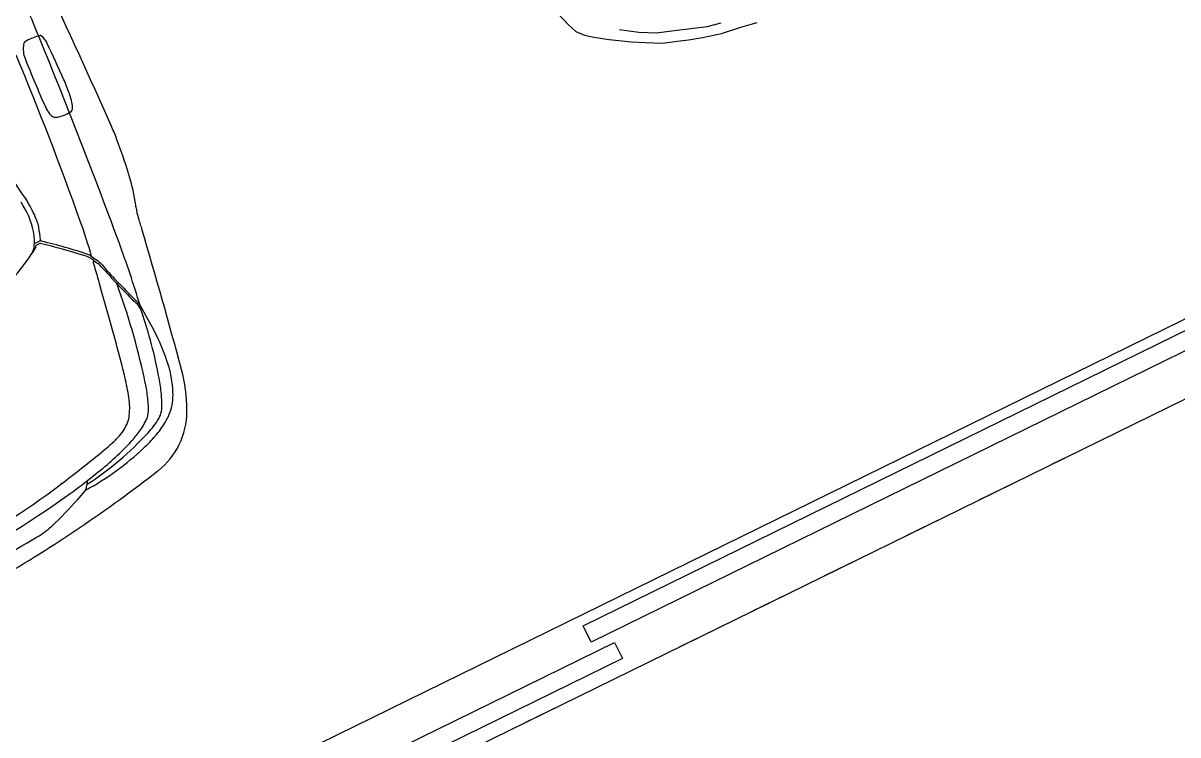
# Model space of a CAD drawing. Header units: millimetres. Extents: x 1754 to 2064, y 960 to 1845.
# Drawn here: x 1912.157 to 1915.011, y 1763.788 to 1765.546 of the extents above; entities that cross this region are included whole.
import ezdxf

# ---------------------------------------------------------------- set-up
doc = ezdxf.new("R2010")
doc.units = ezdxf.units.MM
doc.linetypes.add('DIVIDE', pattern=[1.25, 0.5, -0.25, 0, -0.25, 0, -0.25])
for name, color, linetype in [('dveře', 3, 'Continuous'), ('SCHODY', 3, 'Continuous'), ('STAFAZ', 252, 'Continuous')]:
    doc.layers.add(name, color=color, linetype=linetype)
doc.layers.add('FLOATING-WINDOWS', color=2, linetype='Continuous', plot=False)

msp = doc.modelspace()

# ---------------------------------------------------------------- linework, layer by layer
at = {"layer": 'dveře'}
for points in [[(1913.5414, 1764.0568), (1916.2913, 1765.4049), (1916.311, 1765.3648), (1913.561, 1764.0167)], [(1910.8688, 1762.6679), (1913.6188, 1764.016), (1913.6384, 1763.9759), (1910.8885, 1762.6278)]]:
    msp.add_lwpolyline(points, close=True, dxfattribs=at)
at = {"layer": 'FLOATING-WINDOWS'}
for points in [[(1902.7486, 1775.854), (1915.2862, 1782.0002), (1922.1065, 1768.0875), (1910.4853, 1762.3905)], [(1907.3478, 1768.7536), (1913.1473, 1771.5966), (1913.9176, 1770.0252), (1913.9616, 1769.9354), (1916.1922, 1765.3853), (1910.8018, 1762.7428)]]:
    msp.add_lwpolyline(points, close=True, dxfattribs=at)
at = {"layer": 'SCHODY', "linetype": 'DIVIDE', "lineweight": 0, "ltscale": 0.25}
msp.add_line((1916.4946, 1765.3364), (1910.8902, 1762.589), dxfattribs=at)
at = {"layer": 'STAFAZ'}
for p, q in [((1913.4779, 1765.5707), (1913.5046, 1765.5418)), ((1913.5046, 1765.5418), (1913.5232, 1765.5252)), ((1913.8473, 1765.5375), (1913.8823, 1765.5468)), ((1913.9308, 1765.5358), (1913.9714, 1765.5475)), ((1913.5232, 1765.5252), (1913.5441, 1765.5159)), ((1913.5441, 1765.5159), (1913.5672, 1765.511)), ((1913.6308, 1765.53), (1913.6787, 1765.5236)), ((1913.6787, 1765.5236), (1913.7211, 1765.5217)), ((1913.7211, 1765.5217), (1913.7671, 1765.5275)), ((1913.7671, 1765.5275), (1913.8473, 1765.5375)), ((1913.8364, 1765.5108), (1913.8829, 1765.5206)), ((1913.8829, 1765.5206), (1913.9308, 1765.5358)), ((1913.5672, 1765.511), (1913.605, 1765.5058)), ((1913.605, 1765.5058), (1913.6605, 1765.4999)), ((1913.6605, 1765.4999), (1913.6952, 1765.4979)), ((1913.6952, 1765.4979), (1913.7373, 1765.4968)), ((1913.7373, 1765.4968), (1913.7665, 1765.5006)), ((1913.7665, 1765.5006), (1913.8011, 1765.5049)), ((1913.8011, 1765.5049), (1913.8364, 1765.5108)), ((1912.2712, 1765.3722), (1912.271, 1765.3727)), ((1912.2221, 1765.3223), (1912.2228, 1765.3213)), ((1912.1847, 1765.0014), (1912.1997, 1765.0088)), ((1912.1984, 1765.0014), (1912.1885, 1764.9966)), ((1912.1881, 1764.9932), (1912.1789, 1764.9777)), ((1912.3327, 1764.9586), (1912.331, 1764.9571)), ((1912.4694, 1764.807), (1912.4467, 1764.8474)), ((1912.4037, 1764.6908), (1912.4044, 1764.6882)), ((1912.4632, 1764.6327), (1912.4631, 1764.6336)), ((1912.5274, 1764.6277), (1912.5274, 1764.6285)), ((1912.4191, 1764.6145), (1912.4192, 1764.6143)), ((1912.4998, 1764.6125), (1912.4998, 1764.6132)), ((1912.4668, 1764.5885), (1912.4668, 1764.589)), ((1912.5618, 1764.5865), (1912.5618, 1764.5899)), ((1912.4595, 1764.5621), (1912.4606, 1764.5642)), ((1912.5069, 1764.5581), (1912.5114, 1764.5657)), ((1912.392, 1764.523), (1912.391, 1764.522)), ((1912.4301, 1764.5192), (1912.4307, 1764.5199)), ((1912.4833, 1764.5257), (1912.4845, 1764.527)), ((1912.3314, 1764.4281), (1912.3428, 1764.4373)), ((1912.2516, 1764.4079), (1912.2483, 1764.4054)), ((1912.291, 1764.3685), (1912.3101, 1764.3904))]:
    msp.add_line(p, q, dxfattribs=at)
for centre, radius, start, end in [((1899.3326, 1759.5241), 14.2609, 23.8618, 25.43071), ((1910.7727, 1764.9653), 1.5245, 22.3637, 25.1968), ((1897.3375, 1759.4377), 16.0524, 20.28844, 22.36366), ((1912.274, 1765.2681), 0.2585, 106.8883, 114.9186), ((1912.1998, 1765.5125), 0.00305, 49.5448, 106.8883), ((1912.1645, 1765.4711), 0.0575, 25.385, 49.5448), ((1912.2217, 1765.4821), 0.0645, 169.7944, 201.4942), ((1912.1702, 1765.4914), 0.0122, 114.9186, 169.7944), ((1908.4277, 1763.6979), 4.1936, 24.0638, 25.385), ((1904.2598, 1762.1898), 8.5345, 19.62921, 22.57897), ((1914.6522, 1766.4392), 2.6766, 201.4942, 204.2996), ((1911.7975, 1765.2027), 0.5031, 19.7494, 24.0638), ((1912.1248, 1765.3197), 0.1555, 6.7464, 19.7494), ((1912.2822, 1765.3691), 0.0762, 204.2996, 217.9594), ((1912.2397, 1765.3345), 0.0214, 217.9594, 246.103), ((1912.2384, 1765.3316), 0.0183, 246.103, 281.7245), ((1912.2221, 1765.4104), 0.0987, 281.7245, 301.3809), ((1912.2671, 1765.3365), 0.0122, 301.3809, 6.7464), ((1911.8169, 1765.0464), 0.6098, 20.5056, 23.8618), ((1910.8198, 1764.6735), 1.6744, 17.308, 20.5056), ((1911.938, 1765.0219), 0.5031, 12.1513, 17.308), ((2060.257, 1866.85), 179.6732, 214.466868, 214.489474), ((1912.0572, 1765.0476), 0.3811, 6.7209, 12.1513), ((1911.9871, 1764.9909), 0.1994, 11.6587, 34.3162), ((1912.0392, 1765.0229), 0.1525, 30.0507, 34.4895), ((1911.9071, 1764.9464), 0.305, 21.1637, 30.0507), ((1912.5751, 1765.1086), 0.1403, 186.7209, 199.0392), ((1912.1205, 1765.0291), 0.0762, 9.7413, 21.1637), ((1910.9789, 1764.5862), 1.4008, 15.876, 19.6292), ((1911.866, 1764.8639), 0.6098, 16.2861, 19.0392), ((1912.0643, 1765.0068), 0.1206, 353.2843, 11.6587), ((1911.8466, 1764.982), 0.3541, 4.4957, 9.7413), ((1894.2463, 1759.7162), 18.9661, 15.205, 16.28608), ((1912.1991, 1765), 0.00152, 76.6598, 116.115), ((1911.8306, 1763.4463), 1.5983, 72.5761, 76.6598), ((1912.2027, 1765.01), 0.00305, 184.4957, 257.0123), ((1911.9328, 1763.8398), 1.1979, 71.171, 77.0123), ((1909.8837, 1764.0758), 2.6763, 16.7828, 20.2884), ((1911.7502, 1765.2521), 0.509, 318.2411, 327.2241), ((1912.1461, 1764.9972), 0.0381, 327.2241, 353.2843), ((1912.1855, 1764.9948), 0.00305, 329.2378, 22.8079), ((1912.1887, 1764.9962), 0.000457, 116.115, 202.8079), ((1912.2887, 1764.9058), 0.0686, 52.4998, 72.5761), ((1912.3145, 1764.9592), 0.0152, 52.7476, 71.171), ((1912.5915, 1765.3234), 0.4423, 232.7476, 235.145), ((1912.3325, 1764.9554), 0.00229, 130.3917, 196.0653), ((1926.4026, 1769.0073), 14.6442, 196.06534, 196.30578), ((1912.5357, 1765.2278), 0.3372, 232.4998, 234.8593), ((1912.2951, 1764.8979), 0.0762, 41.7437, 55.145), ((1912.3153, 1764.9146), 0.0457, 41.7718, 54.8593), ((1913.7462, 1766.1928), 1.8729, 221.7718, 225.701), ((1913.7462, 1766.1928), 1.8687, 221.7437, 225.6017), ((1905.9574, 1763.0265), 6.6578, 14.64216, 16.30578), ((1910.6635, 1764.2752), 1.8357, 12.4544, 19.9816), ((1912.4069, 1764.8249), 0.0457, 29.3654, 45.6017), ((1912.4063, 1764.8196), 0.0457, 18.9455, 45.701), ((1911.3518, 1764.4576), 1.1606, 10.4729, 18.9455), ((1911.956, 1764.5181), 0.5892, 18.9563, 29.3654), ((1910.924, 1764.3241), 1.5245, 13.9218, 14.6422), ((1911.3769, 1764.4335), 1.0586, 11.2178, 13.9218), ((1912.2568, 1764.6214), 0.2711, 10.8919, 18.9563), ((1912.1807, 1764.5906), 0.3811, 359.9068, 15.205), ((1911.8606, 1764.5396), 0.6098, 8.8717, 12.4544), ((1912.0424, 1764.5853), 0.4583, 5.5077, 10.4729), ((1912.2835, 1764.6265), 0.2439, 0.4668, 10.8919), ((1912.1162, 1764.5801), 0.3049, 6.4738, 11.2178), ((1912.1507, 1764.5839), 0.3163, 2.3364, 8.8717), ((1912.1496, 1764.5956), 0.3506, 2.8771, 5.5077), ((1912.4017, 1764.6267), 0.1257, 336.846, 0.4668), ((1912.2515, 1764.5952), 0.1688, 352.118, 6.4738), ((1912.3643, 1764.6057), 0.1357, 351.9595, 2.8771), ((1912.3582, 1764.5805), 0.061, 334.6679, 352.118), ((1912.4088, 1764.5904), 0.058, 333.2208, 358.1549), ((1912.3601, 1764.5925), 0.1067, 358.1549, 2.3364), ((1912.3759, 1764.5868), 0.1859, 307.9884, 359.9068), ((1912.4533, 1764.5931), 0.0457, 328.0356, 351.9595), ((1912.4262, 1764.6163), 0.0991, 329.3304, 336.846), ((1912.3035, 1764.6063), 0.1215, 316.6938, 334.6679), ((1912.2692, 1764.6619), 0.215, 318.6626, 327.2026), ((1912.2962, 1764.6445), 0.1829, 327.2026, 333.2208), ((1912.2918, 1764.6939), 0.2362, 317.4132, 328.0356), ((1912.3227, 1764.6674), 0.2142, 319.0689, 329.3304), ((1911.8794, 1765.073), 0.7963, 303.1946, 317.4132), ((1912.2468, 1764.6579), 0.1982, 311.6626, 316.6938), ((1912.2011, 1764.7206), 0.3049, 317.0863, 318.6626), ((1912.1839, 1764.7854), 0.3964, 313.3762, 319.0689), ((1911.9794, 1765.0018), 0.6941, 298.5596, 313.3762), ((1911.626, 1765.3556), 1.132, 308.4988, 311.6626), ((1911.8705, 1765.0279), 0.7563, 308.6468, 317.0863), ((1909.0947, 1768.538), 5.1984, 307.3932, 308.4988), ((1910.3451, 1767.1871), 3.4852, 300.1505, 307.9884), ((1911.3793, 1765.6188), 1.5245, 305.8949, 308.6468), ((1911.2182, 1765.7531), 1.6963, 296.2662, 307.3932), ((1912.2058, 1764.4298), 0.1119, 340.4372, 353.2017), ((1910.9191, 1766.2545), 2.3093, 296.414, 305.8949), ((1912.3055, 1764.3944), 0.0061, 318.7681, 340.4372), ((1911.6308, 1764.9471), 0.8779, 312.8474, 318.7681), ((1912.0826, 1764.46), 0.2134, 300.7646, 312.8474), ((1909.6425, 1768.5591), 4.9838, 298.0728, 300.7646)]:
    msp.add_arc(centre, radius, start, end, dxfattribs=at)

doc.saveas('drawing.dxf')
